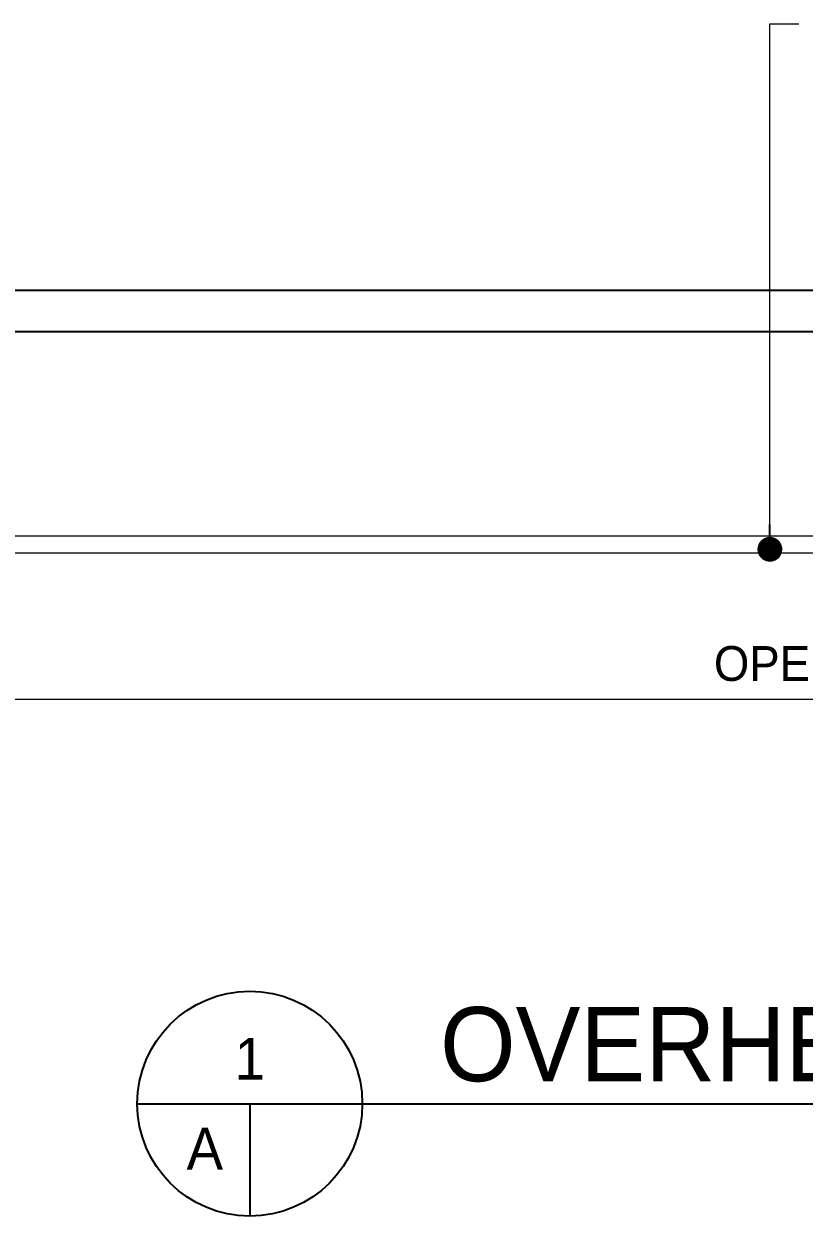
# Model space of a CAD drawing. Header units: millimetres. Extents: x 1448 to 104164, y -19509 to -89.
# Drawn here: x 52717 to 55071, y -18182 to -14583 of the extents above; entities that cross this region are included whole.
import ezdxf
from ezdxf.enums import TextEntityAlignment as Align

# ---------------------------------------------------------------- set-up
doc = ezdxf.new("R2010")
doc.units = ezdxf.units.MM
doc.header["$LTSCALE"] = 60
doc.header["$MEASUREMENT"] = 0
doc.header["$PDSIZE"] = -10
doc.layers.get('0').update_dxf_attribs({"linetype": 'CONTINUOUS'})
doc.layers.get('Defpoints').update_dxf_attribs({"color": 171, "linetype": 'CONTINUOUS'})
for name, color, linetype in [('(주)하나기공-DIM', 7, 'CONTINUOUS'), ('DOR', 4, 'CONTINUOUS'), ('slab - end line', 9, 'CONTINUOUS'), ('SYM', 7, 'CONTINUOUS'), ('TEXT', 3, 'CONTINUOUS'), ('XR-단면도$0$㈜SE&C 기둥', 2, 'CONTINUOUS')]:
    doc.layers.add(name, color=color, linetype=linetype)
doc.styles.add('0T-OUT', font='H2GTRE.TTF')
doc.dimstyles.new('MAIN', dxfattribs={"dimtxt": 1.5, "dimasz": 0.5, "dimexe": 1, "dimexo": 2, "dimgap": 1, "dimtad": 1, "dimdec": 0, "dimdsep": 46, "dimlunit": 6, "dimtxsty": '0T-OUT', "dimblk": 'DOT', "dimcen": 2.5, "dimdle": 2, "dimclrd": 256, "dimclre": 256, "dimclrt": 3, "dimadec": 0, "dimazin": 0, "dimtfac": 1, "dimtdec": 0, "dimtix": 1, "dimtmove": 2, "dimatfit": 3, "dimldrblk": 'DOT', "dimfxl": 1, "dimtvp": 1, "dimtolj": 1, "dimtzin": 0, "dimlwd": 0, "dimlwe": 0, "dimarcsym": 0})

# ---------------------------------------------------------------- blocks, each defined once
blk = doc.blocks.new('_Dot')
at = {"color": 0, "linetype": 'ByBlock', "lineweight": -2}
blk.add_line((-0.5, 0), (-1, 0), dxfattribs=at)
at = {"color": 0, "linetype": 'ByBlock', "const_width": 0.5}
blk.add_lwpolyline([(-0.25, 0, 1), (0.25, 0, 1)], format="xyb", close=True, dxfattribs=at)
blk = doc.blocks.new('*D123')
at = {"layer": '(주)하나기공-DIM', "lineweight": 0, "ltscale": 0.5, "transparency": 16777216}
for p, q in [((51099.3, -16367.3), (51099.3, -16656.8)), ((60099.3, -16367.3), (60099.3, -16656.8)), ((51116.8, -16621.8), (60081.8, -16621.8))]:
    blk.add_line(p, q, dxfattribs=at)
at = {"layer": 'Defpoints', "color": 0, "ltscale": 0.5, "transparency": 16777216}
for p in [(51099.3, -16297.3, 65), (60099.3, -16297.3, 65), (60099.3, -16621.8)]:
    blk.add_point(p, dxfattribs=at)
at = {"layer": '(주)하나기공-DIM', "lineweight": 0, "ltscale": 0.5, "transparency": 16777216, "xscale": 17.5, "yscale": 17.5, "zscale": 17.5, "rotation": 180}
blk.add_blockref('_Dot', (51099.3, -16621.8), dxfattribs=at)
at = {"layer": '(주)하나기공-DIM', "lineweight": 0, "ltscale": 0.5, "transparency": 16777216, "xscale": 17.5, "yscale": 17.5, "zscale": 17.5}
blk.add_blockref('_Dot', (60099.3, -16621.8), dxfattribs=at)
at = {"layer": '(주)하나기공-DIM', "color": 3, "lineweight": 0, "ltscale": 0.5, "transparency": 16777216, "insert": (55599.3, -16523.5), "char_height": 105, "attachment_point": 5, "style": '0T-OUT'}
blk.add_mtext('\\A1;OPENING WIDTH "9,000" ', dxfattribs=at)

msp = doc.modelspace()

# ---------------------------------------------------------------- linework, layer by layer
at = {"layer": 'DOR', "lineweight": 0}
for p, q in [((60217.7, -16129.2, -19), (50981.9, -16129.2, -19)), ((50981.9, -16180.2, -19), (60217.7, -16180.2, -19))]:
    msp.add_line(p, q, dxfattribs=at)
at = {"layer": 'slab - end line', "ltscale": 0.1, "elevation": -19}
msp.add_lwpolyline([(51099.3, -15512.2), (60099.3, -15512.2)], dxfattribs=at)
at = {"layer": 'SYM'}
for p, q in [((53059.3, -17842.4), (57957, -17842.4)), ((53398.7, -17842.4), (53398.7, -18181.8))]:
    msp.add_line(p, q, dxfattribs=at)
msp.add_circle((53398.7, -17842.4), 339.4, dxfattribs=at)
at = {"layer": 'XR-단면도$0$㈜SE&C 기둥', "color": 8, "ltscale": 0.5}
msp.add_line((51099.3, -15387.2, -19), (60099.3, -15387.2, -19), dxfattribs=at)

# ---------------------------------------------------------------- texts
at = {"layer": 'TEXT', "style": '0T-OUT'}
msp.add_text('OVERHEAD DOOR 평면도', height=224, dxfattribs=at).set_placement((53972.7, -17774.6))
for s, p in [('1', (53398.7, -17706.7)), ('A', (53263, -17978.2))]:
    msp.add_text(s, height=126, dxfattribs=at).set_placement(p, align=Align.MIDDLE)

# ---------------------------------------------------------------- dimensions: what is measured, and where the dimension line sits
at = {"layer": '(주)하나기공-DIM', "lineweight": 0, "ltscale": 0.5}
dim = msp.add_linear_dim(base=(60099.3, -16621.8, -83.9), p1=(51099.3, -16297.3, -19), p2=(60099.3, -16297.3, -19), angle=180, text='OPENING WIDTH "<>" ', dimstyle='MAIN', override={"dimscale": 35, "dimtxt": 3, "dimtmove": 0}, dxfattribs=at)
dim.commit()
dim.dimension.update_dxf_attribs({"geometry": '*D123', "text_midpoint": (55599.3, -16523.5, -83.9)})

# ---------------------------------------------------------------- leaders
msp.add_leader([(54967.6, -16169.1, -19), (54967.6, -14583.2, -19), (55054.7, -14583.2, -19)], dimstyle='MAIN', override={"dimscale": 30, "dimasz": 2.5, "dimtad": 0, "dimclrd": 1})

doc.saveas('drawing.dxf')
